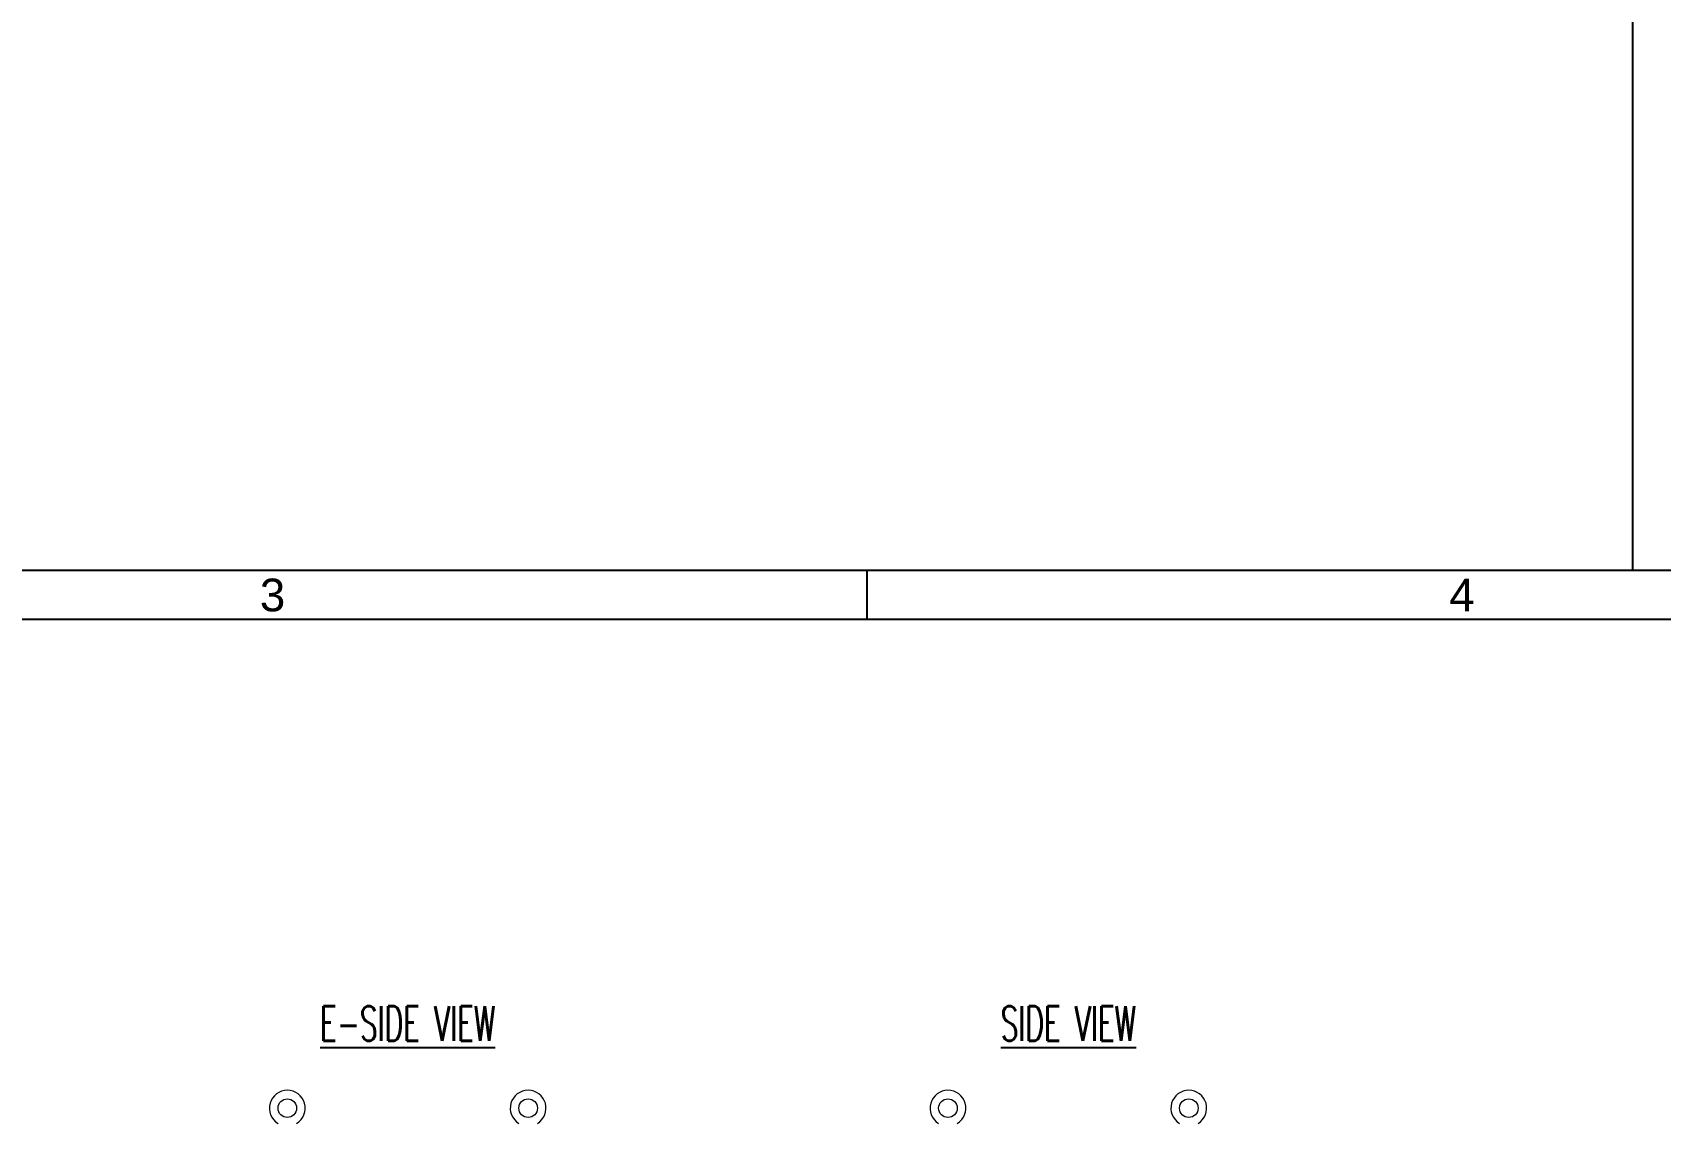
# Model space of a CAD drawing. Header units: millimetres. Extents: x 173893 to 258446, y -176540 to -123824.
# Drawn here: x 194965 to 197331, y -161522 to -159937 of the extents above; entities that cross this region are included whole.
import ezdxf
from ezdxf.enums import TextEntityAlignment as Align

# ---------------------------------------------------------------- set-up
doc = ezdxf.new("R2010")
doc.units = ezdxf.units.MM
doc.header["$LTSCALE"] = 3
for name, color, linetype in [('@.DM. NÉT CHÍNH', 7, 'Continuous'), ('@.TEXT', 7, 'Continuous'), ('@.VISIBLE', 7, 'Continuous'), ('dim', 7, 'Continuous'), ('equipments', 2, 'Continuous')]:
    doc.layers.add(name, color=color, linetype=linetype)
doc.styles.add('Ann_w01', font='romans.shx', dxfattribs={"width": 0.6, "bigfont": 'chineset.shx'})
doc.styles.add('Arial', font='arial.ttf')

# ---------------------------------------------------------------- blocks, each defined once
blk = doc.blocks.new('KHUNG BAN VE (Made by Tung)')
at = {"layer": '@.VISIBLE', "color": 8}
blk.add_line((221.25, 207), (221.25, 210), dxfattribs=at)
for points in [[(0, 0), (297, 0), (297, 210), (0, 210)], [(3, 3), (294, 3), (294, 207), (3, 207)]]:
    blk.add_lwpolyline(points, close=True, dxfattribs=at)
at = {"layer": '@.TEXT', "color": 1, "style": 'Arial'}
for s, p in [('3', (184.875, 208.5)), ('4', (257.625, 208.5))]:
    blk.add_text(s, height=2, dxfattribs=at).set_placement(p, align=Align.MIDDLE_CENTER)
for tag, height, p in [('DESIGNER_NAME', 2, (38, 15.5)), ('PROJECT_CODE', 2, (258.5, 15.5)), ('SCALE', 2, (289, 15.5)), ('APPROVED_NAME', 2, (38, 10.5)), ('CUSTOMER_NAME', 2, (258.5, 10.5)), ('PAGE', 2, (289, 10.5)), ('DRAWING_NAME', 4, (173, 8)), ('TOTAL', 2, (289, 5.5))]:
    blk.add_attdef(tag, text='', height=height, dxfattribs=at).set_placement(p, align=Align.MIDDLE_CENTER)

msp = doc.modelspace()

# ---------------------------------------------------------------- linework, layer by layer
at = {"layer": '@.DM. NÉT CHÍNH', "linetype": 'Continuous'}
msp.add_lwpolyline([(191139.08, -156273.28), (197290.13, -156273.28), (197290.13, -160718.56), (191139.08, -160718.56)], close=True, dxfattribs=at)
at = {"layer": 'equipments', "lineweight": 0}
for centre in [(195335.42, -161499.78), (195685.42, -161499.78), (196295.51, -161499.78), (196645.51, -161499.78)]:
    msp.add_circle(centre, 13.5, dxfattribs=at)
for centre in [(195335.42, -161499.78), (195685.42, -161499.78), (196295.51, -161499.78), (196645.51, -161499.78)]:
    msp.add_arc(centre, 26, 301.28067, 238.71933, dxfattribs=at)

# ---------------------------------------------------------------- block references
at = {"layer": '@.VISIBLE', "xscale": 23.76, "yscale": 23.76, "zscale": 23.76}
msp.add_blockref('KHUNG BAN VE (Made by Tung)', (190921.35, -165708.16), dxfattribs=at)

# ---------------------------------------------------------------- texts
at = {"layer": 'dim', "color": 2, "char_height": 50, "attachment_point": 5, "style": 'Ann_w01'}
for s, insert in [('\\A1;{\\LE-SIDE VIEW}', (195510.42, -161376.78)), ('\\A1;{\\LSIDE VIEW}', (196470.51, -161376.78))]:
    msp.add_mtext(s, dxfattribs=dict(at, insert=insert))

doc.saveas('drawing.dxf')
